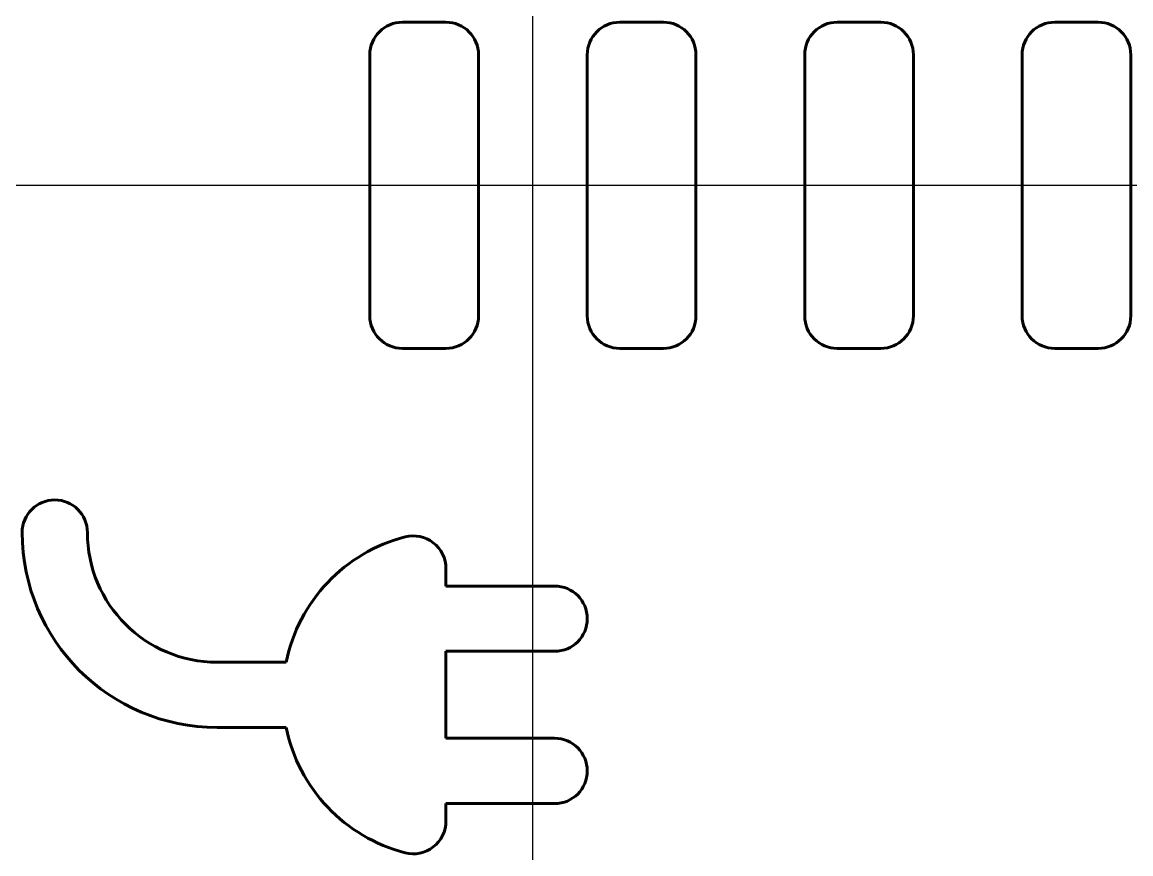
# Model space of a CAD drawing. Header units: millimetres. Extents: x -9.4 to 11, y -12.3 to 3.
import ezdxf

# ---------------------------------------------------------------- set-up
doc = ezdxf.new("R2010")
doc.units = ezdxf.units.MM
doc.linetypes.add('K5LT_BASIC', pattern=[0])

msp = doc.modelspace()

# ---------------------------------------------------------------- linework, layer by layer
at = {"color": 150, "linetype": 'K5LT_BASIC', "lineweight": 60, "true_color": 0x0080ff}
for p, q in [((-1.6, 3), (-2.4, 3)), ((2.4, 3), (1.6, 3)), ((6.4, 3), (5.6, 3)), ((10.4, 3), (9.6, 3)), ((-3, 2.4), (-3, -2.4)), ((-1, -2.4), (-1, 2.4)), ((1, 2.4), (1, -2.4)), ((3, -2.4), (3, 2.4)), ((5, 2.4), (5, -2.4)), ((7, -2.4), (7, 2.4)), ((9, 2.4), (9, -2.4)), ((11, -2.4), (11, 2.4)), ((-2.4, -3), (-1.6, -3)), ((1.6, -3), (2.4, -3)), ((5.6, -3), (6.4, -3)), ((9.6, -3), (10.4, -3)), ((-1.6, -7.047), (-1.6, -7.37)), ((-1.6, -7.37), (0.4, -7.37)), ((-1.6, -8.57), (0.4, -8.57)), ((-1.6, -8.57), (-1.6, -10.17)), ((-5.81, -8.77), (-4.81, -8.77)), ((-4.81, -8.77), (-4.539, -8.77)), ((-5.81, -9.97), (-4.539, -9.97)), ((-1.6, -10.17), (0.4, -10.17)), ((-1.6, -11.37), (0.4, -11.37)), ((-1.6, -11.37), (-1.6, -11.694))]:
    msp.add_line(p, q, dxfattribs=at)
at = {"color": 232, "true_color": 0xc52b79}
for direction in [(0, 1), (1, 0)]:
    msp.add_xline((0, 0), direction, dxfattribs=at)
at = {"color": 150, "linetype": 'K5LT_BASIC', "lineweight": 60, "true_color": 0x0080ff}
for centre, radius, start, end in [((-2.4, 2.4), 0.6, 90, 180), ((-1.6, 2.4), 0.6, 0, 90), ((1.6, 2.4), 0.6, 90, 180), ((2.4, 2.4), 0.6, 0, 90), ((5.6, 2.4), 0.6, 90, 180), ((6.4, 2.4), 0.6, 0, 90), ((9.6, 2.4), 0.6, 90, 180), ((10.4, 2.4), 0.6, 0, 90), ((-2.4, -2.4), 0.6, 180, 270), ((-1.6, -2.4), 0.6, 270, 0), ((1.6, -2.4), 0.6, 180, 270), ((2.4, -2.4), 0.6, 270, 0), ((5.6, -2.4), 0.6, 180, 270), ((6.4, -2.4), 0.6, 270, 0), ((9.6, -2.4), 0.6, 180, 270), ((10.4, -2.4), 0.6, 270, 0), ((-8.796, -6.385), 0.6, 0, 180), ((-5.81, -6.385), 3.585, 180, 270), ((-5.81, -6.385), 2.385, 180, 270), ((-1.6, -9.37), 3, 104.4775, 168.463), ((-2.2, -7.047), 0.6, 0, 104.4775), ((0.4, -7.97), 0.6, 270, 90), ((-1.6, -9.37), 3, 191.537, 255.5225), ((0.4, -10.77), 0.6, 270, 90), ((-2.2, -11.694), 0.6, 255.5225, 0)]:
    msp.add_arc(centre, radius, start, end, dxfattribs=at)

doc.saveas('drawing.dxf')
